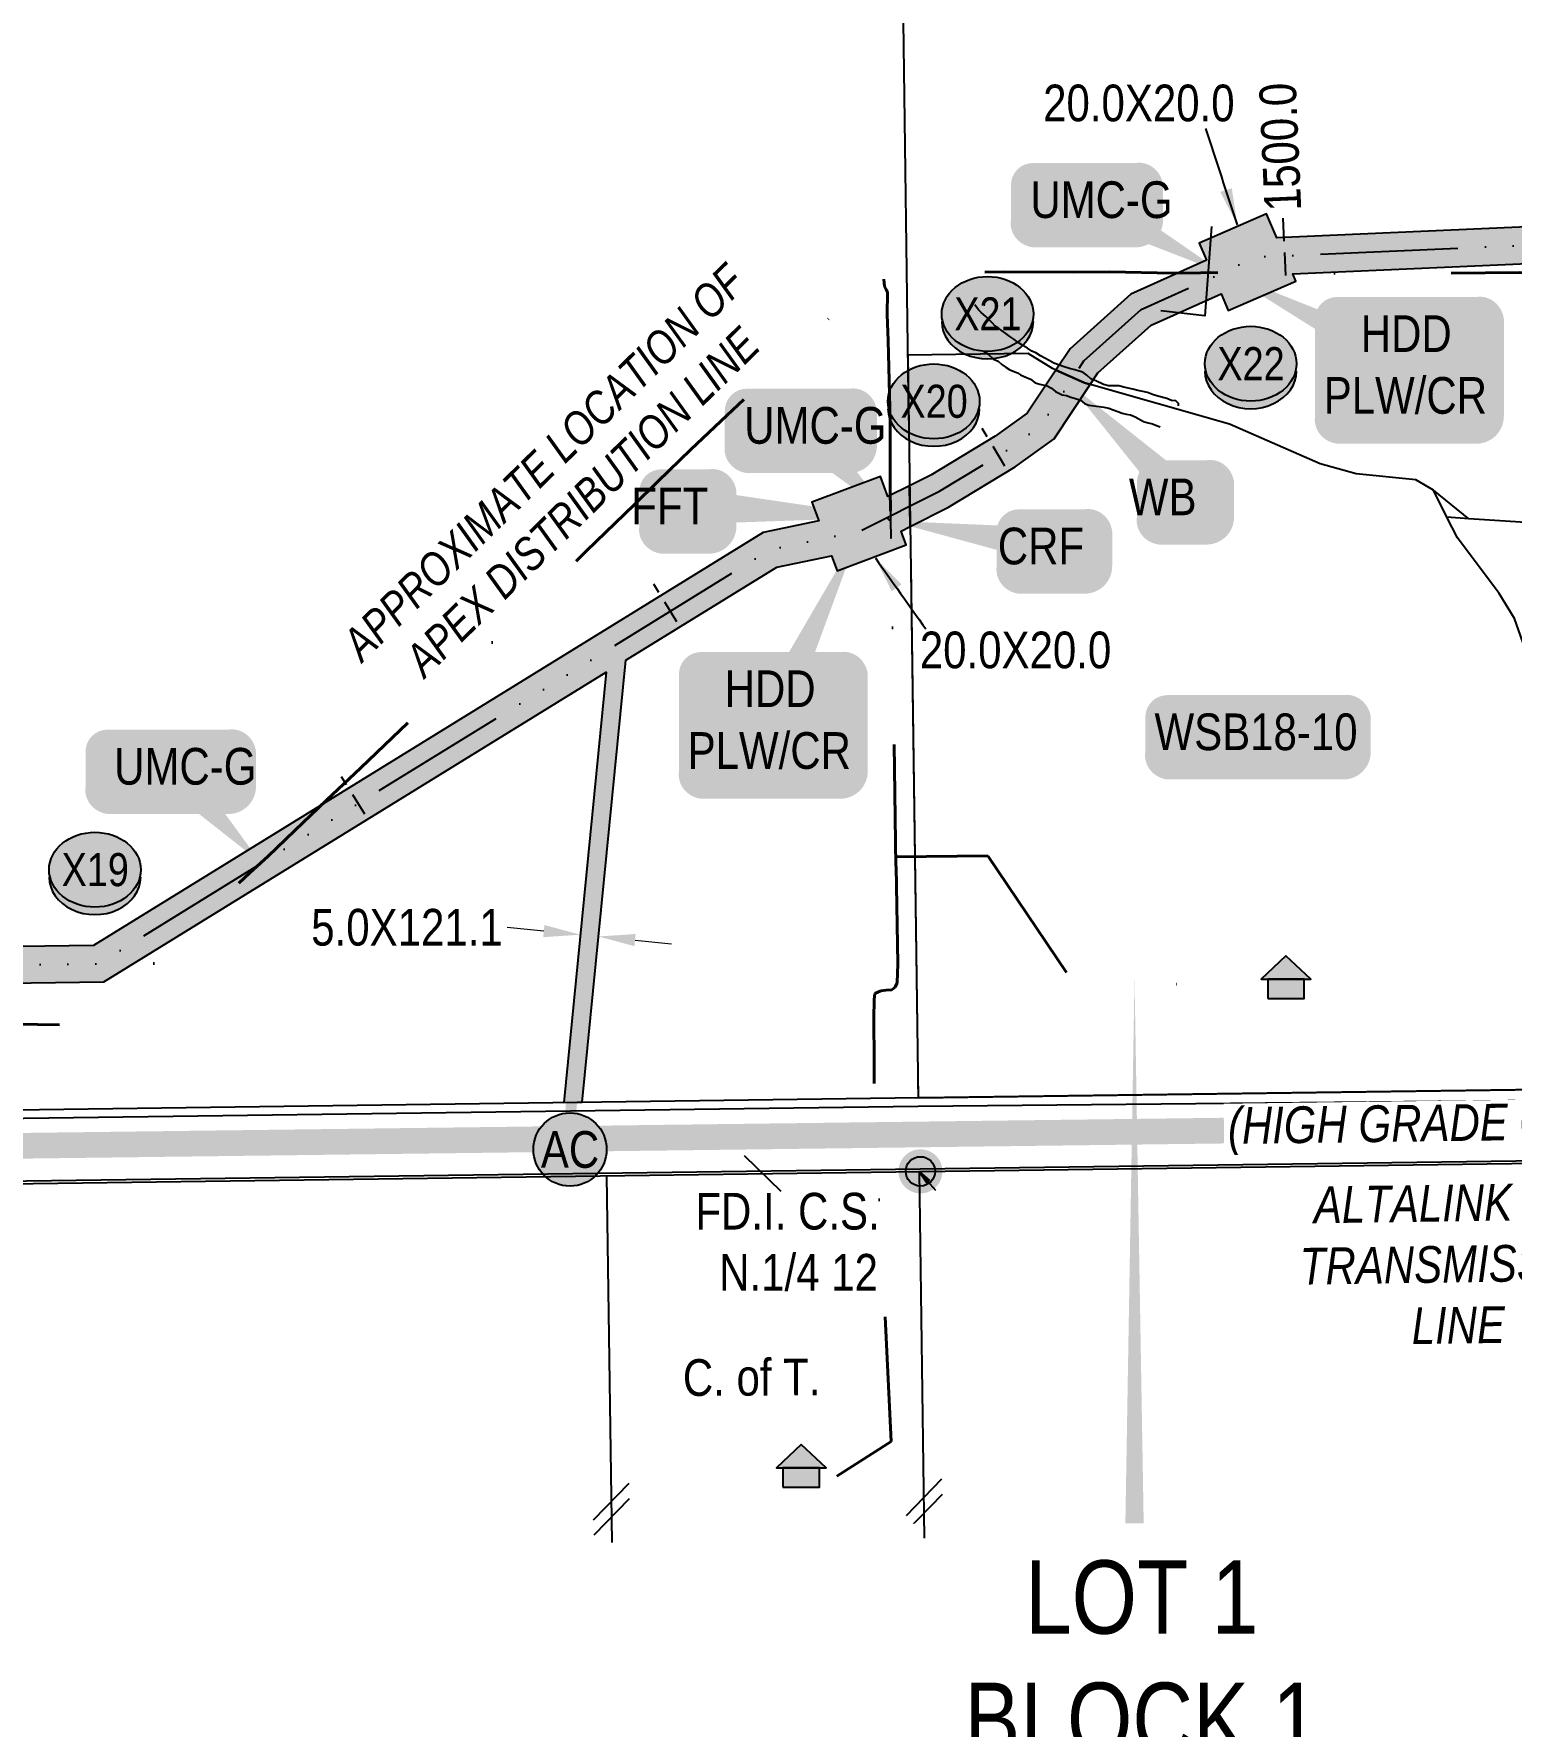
# Model space of a CAD drawing. Extents: x 57693 to 70573, y 5994359 to 6008381.
# Drawn here: x 64054.2 to 64456.9, y 6001585.7 to 6002046.8 of the extents above; entities that cross this region are included whole.
import ezdxf
from ezdxf.enums import TextEntityAlignment as Align

# ---------------------------------------------------------------- set-up
doc = ezdxf.new("R2010")
doc.units = 0
doc.header["$LTSCALE"] = 5
doc.header["$PDSIZE"] = -3
for name, pattern in [('COOP2', [10, 5, -1, 0, -1, 0, -1, 0, -1, 0, -1]), ('DASHDOT', [25.4, 12.7, -6.35, 0, -6.35]), ('foc-QUARTERLINE', [33, 25, -3, 2, -3]), ('foc-TIELINE', [1.875, 1.25, -0.625])]:
    doc.linetypes.add(name, pattern=pattern)
doc.layers.get('Defpoints').update_dxf_attribs({"color": 9})
for name, color, linetype in [('7', 7, 'Continuous'), ('AS-FENCE', 48, 'foc-FENCE'), ('AS-POWER', 104, 'foc-POWER'), ('AS-POWER-T', 104, 'Continuous'), ('AS-RESIDENCE', 14, 'Continuous'), ('AS-ROADS', 254, 'Continuous'), ('AS-TELEPHONE', 224, 'foc-TEL'), ('C-SYMBOL', 7, 'Continuous'), ('CG-NOTES', 7, 'Continuous'), ('L-MON', 1, 'Continuous'), ('L-QSEC', 8, 'foc-QUARTERLINE'), ('L-SEC', 7, 'Continuous'), ('L-TITLEDB', 4, 'Continuous'), ('L-TITLEDB-T', 4, 'Continuous'), ('P-APEX RECON PAY ITEMS', 240, 'Continuous'), ('P-APEX RECON-10m BUFFER', 51, 'COOP2'), ('P-APEX RECON-LINE LIST', 240, 'Continuous'), ('P-APEX RECON-URBAN', 30, 'COOP2'), ('P-APEX RECON-WORK AREA', 104, 'Continuous'), ('P-BUFFER-PURPLE', 187, 'foc-TIELINE'), ('P-BUFFER-PURPLE-T', 187, 'Continuous'), ('P-CROSSINGS', 250, 'Continuous'), ('T-SLOPE', 48, 'Continuous')]:
    doc.layers.add(name, color=color, linetype=linetype)
for name, color, linetype, lineweight in [('AS-RECON EXISTING', 151, 'DASHDOT', 40), ('P-APEX RECON-TWS-T', 104, 'Continuous', 9), ('T-TEXT', 48, 'Continuous', 18)]:
    doc.layers.add(name, color=color, linetype=linetype, lineweight=lineweight)
doc.layers.add('AS-STRUCTURE-H', color=7, linetype='Continuous', true_color=0xa8a8a8)
doc.layers.add('P-APEX RECON-TO BE DRILLED-H', color=7, linetype='Continuous', true_color=0xffafe1)
doc.styles.add('1.8', font='ARIALN.TTF', dxfattribs={"height": 2})
doc.styles.add('175L', font='ARIALN.TTF', dxfattribs={"height": 10})
doc.styles.add('80', font='ARIALN.TTF', dxfattribs={"height": 10})
doc.styles.add('80CG', font='ARIALN.TTF', dxfattribs={"height": 10})
doc.styles.add('80LS', font='ARIALNI.TTF', dxfattribs={"height": 10})
doc.styles.add('Crossing', font='ARIALN.TTF', dxfattribs={"height": 10})
doc.styles.add('foc-LtypeFont', font='ARIALN.TTF', dxfattribs={"height": 7.35})
doc.linetypes.add('foc-FENCE', pattern='A,10,-1,["X",foc-LtypeFont,S=0.2,R=0,X=-0.625,Y=-0.75],-1.24', length=12.24)
doc.linetypes.add('foc-POWER', pattern='A,6,-1,["P",foc-LtypeFont,S=0.2,R=0,X=-0.625,Y=-0.75],-1.24,4', length=12.24)
doc.linetypes.add('foc-TEL', pattern='A,2,-1,["T",foc-LtypeFont,S=0.2,R=0,X=-0.425,Y=-0.75],-1.24,8', length=12.24)
doc.dimstyles.new('Compass 5 000', dxfattribs={"dimscale": 5, "dimtxt": 9, "dimasz": 2, "dimexe": 0.2, "dimexo": 0.0625, "dimgap": 0.5, "dimtad": 0, "dimtih": 1, "dimtoh": 1, "dimzin": 0, "dimdsep": 46, "dimtxsty": '80CG', "dimcen": 0.1, "dimse1": 1, "dimse2": 1, "dimclrd": 256, "dimclrt": 256, "dimaunit": 1, "dimadec": 4, "dimazin": 0, "dimtfac": 0.06, "dimtofl": 0, "dimtmove": 0, "dimatfit": 1, "dimfxl": 0.2, "dimtolj": 1, "dimtzin": 0, "dimlwd": -1, "dimarcsym": 0})

# ---------------------------------------------------------------- blocks, each defined once
blk = doc.blocks.new('fdia')
at = {"color": 255, "const_width": 1}
blk.add_lwpolyline([(-0.5, 0, 1), (0.5, 0, 1)], format="xyb", close=True, dxfattribs=at)
blk = doc.blocks.new('Fdiaa')
blk.add_blockref('fdia', (0, 0))
blk = doc.blocks.new('fdib')
at = {"color": 1, "const_width": 1.6}
blk.add_lwpolyline([(-0.4, 0, 1), (0.4, 0, 1)], format="xyb", close=True, dxfattribs=at)
at = {"color": 1}
blk.add_circle((0, 0), 0.8, dxfattribs=at)
blk = doc.blocks.new('Fdibb')
blk.add_blockref('fdib', (0, 0))
blk = doc.blocks.new('fdicc')
for name in ['Fdibb', 'Fdiaa']:
    blk.add_blockref(name, (0, 0))
blk = doc.blocks.new('FDI')
blk.add_blockref('fdicc', (0, 0))
blk = doc.blocks.new('res_occ')
for points in [[(0.1, 0.891), (-1.257, -0.374), (1.457, -0.374)], [(-0.9, -1.425), (1.1, -1.425), (1.1, -0.374), (-0.9, -0.374)]]:
    blk.add_hatch(color=14).paths.add_polyline_path(points)
at = {"color": 14}
for points in [[(0.1, 0.891), (-1.257, -0.374), (1.457, -0.374)], [(-0.9, -1.425), (1.1, -1.425), (1.1, -0.374), (-0.9, -0.374)]]:
    blk.add_lwpolyline(points, close=True, dxfattribs=at)
blk = doc.blocks.new('*U436')
at = {"true_color": 0xffffa8}
h = blk.add_hatch(color=51, dxfattribs=at)
edge = h.paths.add_edge_path()
edge.add_line((-24, -11.5), (24, -11.5))
edge.add_arc((24, -5.5), 6, 270, 360)
edge.add_line((30, -5.5), (30, 4))
edge.add_arc((24, 4), 6, 0, 90)
edge.add_line((24, 10), (-24, 10))
edge.add_arc((-24, 4), 6, 90, 180)
edge.add_line((-30, 4), (-30, -5.5))
edge.add_arc((-24, -5.5), 6, 180, 270)
at = {"color": 240, "flags": 128}
blk.add_lwpolyline([(-24, -11.5, 3, 3, 0), (24, -11.5, 3, 3, 0.414214), (30, -5.5, 3, 3, 0), (30, 4, 3, 0, 0.414214), (24, 10, 0, 0, 0), (-24, 10, 0, 0, 0.414214), (-30, 4, 0, 0, 0), (-30, -5.5, 0, 3, 0.414214)], format="xyseb", close=True, dxfattribs=at)
for points in [[(-24.67, -8.43, 0, 10, 0), (0, 0, 5, 5, 0)], [(21.05, -6.93, 0, 10, 0), (0, 0, 5, 5, 0)]]:
    blk.add_lwpolyline(points, format="xyseb", dxfattribs=at)
at = {"color": 4, "style": '80'}
blk.add_attdef('OTHER_001', (-14.7, -5), '', height=10, dxfattribs=at)
blk = doc.blocks.new('*U1187')
h = blk.add_hatch(color=255)
h.dxf.hatch_style = 1
edge = h.paths.add_edge_path()
edge.add_arc((0, 0), 9.99, 0, 360)
at = {"color": 170}
blk.add_circle((0, 0), 9.99, dxfattribs=at)
at = {"color": 170, "style": '175L'}
blk.add_text('AC', height=10, dxfattribs=at).set_placement((0, 0), align=Align.MIDDLE_CENTER)
blk = doc.blocks.new('*D1777')
at = {"layer": 'Defpoints', "color": 0, "transparency": 16777216}
for p in [(64202.82, 6001798.02), (64203.14, 6001801.34), (64207.79, 6001797.53)]:
    blk.add_point(p, dxfattribs=at)
at = {"layer": 'P-APEX RECON-TWS-T', "transparency": 16777216}
for p, q in [((64193.19, 6001802.32), (64183.24, 6001803.3)), ((64218.07, 6001799.87), (64228.02, 6001798.89))]:
    blk.add_line(p, q, dxfattribs=at)
for points in [[(64193.36, 6001803.98), (64193.03, 6001800.66), (64203.14, 6001801.34)], [(64218.23, 6001801.53), (64217.9, 6001798.21), (64208.12, 6001800.85)]]:
    blk.add_solid(points, dxfattribs=at)
at = {"layer": 'P-APEX RECON-TWS-T', "transparency": 16777216, "insert": (64155.91, 6001803.3), "char_height": 10, "attachment_point": 5, "style": '80CG'}
blk.add_mtext('\\A1;5.0X121.1', dxfattribs=at)
blk = doc.blocks.new('*U1778')
at = {"true_color": 0xffffa8}
h = blk.add_hatch(color=51, dxfattribs=at)
edge = h.paths.add_edge_path()
edge.add_line((-19, -20), (19, -20))
edge.add_arc((19, -14), 6, 270, 360)
edge.add_line((25, -14), (25, 12.5))
edge.add_arc((19, 12.5), 6, 0, 90)
edge.add_line((19, 18.5), (-19, 18.5))
edge.add_arc((-19, 12.5), 6, 90, 180)
edge.add_line((-25, 12.5), (-25, -14))
edge.add_arc((-19, -14), 6, 180, 270)
at = {"color": 240, "flags": 128}
for points in [[(24.23, 51.44, 0, 10, 0), (0, 0, 5, 5, 0)], [(11.03, -3.01, 0, 10, 0), (0, 0, 5, 5, 0)]]:
    blk.add_lwpolyline(points, format="xyseb", dxfattribs=at)
blk.add_lwpolyline([(-19, -20, 3, 3, 0), (19, -20, 3, 3, 0.414214), (25, -14, 3, 3, 0), (25, 12.5, 3, 0, 0.414214), (19, 18.5, 0, 0, 0), (-19, 18.5, 0, 0, 0.414214), (-25, 12.5, 0, 0, 0), (-25, -14, 0, 3, 0.414214)], format="xyseb", close=True, dxfattribs=at)
at = {"color": 4, "style": '80'}
blk.add_attdef('OTHER_001', (-14.7, -5), '', height=10, dxfattribs=at)
blk = doc.blocks.new('*U1779')
at = {"true_color": 0xffffa8}
h = blk.add_hatch(color=51, dxfattribs=at)
edge = h.paths.add_edge_path()
edge.add_line((-9, -11.5), (9, -11.5))
edge.add_arc((9, -5.5), 6, 270, 360)
edge.add_line((15, -5.5), (15, 4))
edge.add_arc((9, 4), 6, 0, 90)
edge.add_line((9, 10), (-9, 10))
edge.add_arc((-9, 4), 6, 90, 180)
edge.add_line((-15, 4), (-15, -5.5))
edge.add_arc((-9, -5.5), 6, 180, 270)
at = {"color": 240, "flags": 128}
for points in [[(-44, 6.85, 0, 10, 0), (0, 0, 5, 5, 0)], [(11.03, -3.01, 0, 10, 0), (0, 0, 5, 5, 0)]]:
    blk.add_lwpolyline(points, format="xyseb", dxfattribs=at)
blk.add_lwpolyline([(-9, -11.5, 3, 3, 0), (9, -11.5, 3, 3, 0.414214), (15, -5.5, 3, 3, 0), (15, 4, 3, 0, 0.414214), (9, 10, 0, 0, 0), (-9, 10, 0, 0, 0.414214), (-15, 4, 0, 0, 0), (-15, -5.5, 0, 3, 0.414214)], format="xyseb", close=True, dxfattribs=at)
at = {"color": 4, "style": '80'}
blk.add_attdef('OTHER_001', (-14.7, -5), '', height=10, dxfattribs=at)
blk = doc.blocks.new('*U1780')
at = {"true_color": 0xffffa8}
h = blk.add_hatch(color=51, dxfattribs=at)
edge = h.paths.add_edge_path()
edge.add_line((-19, -20), (19, -20))
edge.add_arc((19, -14), 6, 270, 360)
edge.add_line((25, -14), (25, 12.5))
edge.add_arc((19, 12.5), 6, 0, 90)
edge.add_line((19, 18.5), (-19, 18.5))
edge.add_arc((-19, 12.5), 6, 90, 180)
edge.add_line((-25, 12.5), (-25, -14))
edge.add_arc((-19, -14), 6, 180, 270)
at = {"color": 240, "flags": 128}
for points in [[(-49.73, 25.3, 0, 10, 0), (0, 0, 5, 5, 0)], [(11.03, -3.01, 0, 10, 0), (0, 0, 5, 5, 0)]]:
    blk.add_lwpolyline(points, format="xyseb", dxfattribs=at)
blk.add_lwpolyline([(-19, -20, 3, 3, 0), (19, -20, 3, 3, 0.414214), (25, -14, 3, 3, 0), (25, 12.5, 3, 0, 0.414214), (19, 18.5, 0, 0, 0), (-19, 18.5, 0, 0, 0.414214), (-25, 12.5, 0, 0, 0), (-25, -14, 0, 3, 0.414214)], format="xyseb", close=True, dxfattribs=at)
at = {"color": 4, "style": '80'}
blk.add_attdef('OTHER_001', (-14.7, -5), '', height=10, dxfattribs=at)
blk = doc.blocks.new('*U1781')
at = {"true_color": 0xffffa8}
h = blk.add_hatch(color=51, dxfattribs=at)
edge = h.paths.add_edge_path()
edge.add_line((-14, -11.5), (14, -11.5))
edge.add_arc((14, -5.5), 6, 270, 360)
edge.add_line((20, -5.5), (20, 4))
edge.add_arc((14, 4), 6, 0, 90)
edge.add_line((14, 10), (-14, 10))
edge.add_arc((-14, 4), 6, 90, 180)
edge.add_line((-20, 4), (-20, -5.5))
edge.add_arc((-14, -5.5), 6, 180, 270)
at = {"color": 240, "flags": 128}
blk.add_lwpolyline([(-14, -11.5, 3, 3, 0), (14, -11.5, 3, 3, 0.414214), (20, -5.5, 3, 3, 0), (20, 4, 3, 0, 0.414214), (14, 10, 0, 0, 0), (-14, 10, 0, 0, 0.414214), (-20, 4, 0, 0, 0), (-20, -5.5, 0, 3, 0.414214)], format="xyseb", close=True, dxfattribs=at)
for points in [[(25.21, -24.57, 0, 10, 0), (0, 0, 5, 5, 0)], [(11.03, -3.01, 0, 10, 0), (0, 0, 5, 5, 0)]]:
    blk.add_lwpolyline(points, format="xyseb", dxfattribs=at)
at = {"color": 4, "style": '80'}
blk.add_attdef('OTHER_001', (-14.7, -5), '', height=10, dxfattribs=at)
blk = doc.blocks.new('*U1782')
at = {"true_color": 0xffffa8}
h = blk.add_hatch(color=51, dxfattribs=at)
edge = h.paths.add_edge_path()
edge.add_line((-14, -11.5), (14, -11.5))
edge.add_arc((14, -5.5), 6, 270, 360)
edge.add_line((20, -5.5), (20, 4))
edge.add_arc((14, 4), 6, 0, 90)
edge.add_line((14, 10), (-14, 10))
edge.add_arc((-14, 4), 6, 90, 180)
edge.add_line((-20, 4), (-20, -5.5))
edge.add_arc((-14, -5.5), 6, 180, 270)
at = {"color": 240, "flags": 128}
blk.add_lwpolyline([(-14, -11.5, 3, 3, 0), (14, -11.5, 3, 3, 0.414214), (20, -5.5, 3, 3, 0), (20, 4, 3, 0, 0.414214), (14, 10, 0, 0, 0), (-14, 10, 0, 0, 0.414214), (-20, 4, 0, 0, 0), (-20, -5.5, 0, 3, 0.414214)], format="xyseb", close=True, dxfattribs=at)
for points in [[(37.78, -19.97, 0, 10, 0), (0, 0, 5, 5, 0)], [(11.03, -3.01, 0, 10, 0), (0, 0, 5, 5, 0)]]:
    blk.add_lwpolyline(points, format="xyseb", dxfattribs=at)
at = {"color": 4, "style": '80'}
blk.add_attdef('OTHER_001', (-14.7, -5), '', height=10, dxfattribs=at)
blk = doc.blocks.new('*U1783')
at = {"true_color": 0xffffa8}
h = blk.add_hatch(color=51, dxfattribs=at)
edge = h.paths.add_edge_path()
edge.add_line((-6.5, -11.5), (6.5, -11.5))
edge.add_arc((6.5, -5.5), 6, 270, 360)
edge.add_line((12.5, -5.5), (12.5, 4))
edge.add_arc((6.5, 4), 6, 0, 90)
edge.add_line((6.5, 10), (-6.5, 10))
edge.add_arc((-6.5, 4), 6, 90, 180)
edge.add_line((-12.5, 4), (-12.5, -5.5))
edge.add_arc((-6.5, -5.5), 6, 180, 270)
at = {"color": 240, "flags": 128}
for points in [[(-31.33, 31.17, 0, 10, 0), (0, 0, 5, 5, 0)], [(11.03, -3.01, 0, 10, 0), (0, 0, 5, 5, 0)]]:
    blk.add_lwpolyline(points, format="xyseb", dxfattribs=at)
blk.add_lwpolyline([(-6.5, -11.5, 3, 3, 0), (6.5, -11.5, 3, 3, 0.414214), (12.5, -5.5, 3, 3, 0), (12.5, 4, 3, 0, 0.414214), (6.5, 10, 0, 0, 0), (-6.5, 10, 0, 0, 0.414214), (-12.5, 4, 0, 0, 0), (-12.5, -5.5, 0, 3, 0.414214)], format="xyseb", close=True, dxfattribs=at)
at = {"color": 4, "style": '80'}
blk.add_attdef('OTHER_001', (-14.7, -5), '', height=10, dxfattribs=at)
blk = doc.blocks.new('xing2')
h = blk.add_hatch(color=50)
h.dxf.hatch_style = 1
edge = h.paths.add_edge_path()
edge.add_ellipse((0, 0), major_axis=(-12.5, 0), ratio=0.816297, start_angle=0, end_angle=360)
h = blk.add_hatch(color=250)
h.dxf.hatch_style = 1
edge = h.paths.add_edge_path()
edge.add_ellipse((0, -2.05), major_axis=(-12.5, 0), ratio=0.816297, start_angle=0, end_angle=180)
edge.add_line((12.5, -2.05), (12.5, 0))
edge.add_ellipse((0, 0), major_axis=(-12.5, 0), ratio=0.816297, start_angle=0, end_angle=180, ccw=False)
edge.add_line((-12.5, 0), (-12.5, -2.05))
at = {"color": 250}
blk.add_ellipse((0, 0), major_axis=(-12.5, 0), ratio=0.816297, dxfattribs=at)
blk.add_ellipse((0, -2.05), major_axis=(-12.5, 0), ratio=0.816297, start_param=0, end_param=3.141593, dxfattribs=at)
at = {"color": 250, "style": 'Crossing'}
blk.add_attdef('CROSSING', text='', height=9, dxfattribs=at).set_placement((0.09, 0.02), align=Align.MIDDLE_CENTER)
at = {"color": 250, "style": 'Crossing', "flags": 1}
for tag, p in [('OWNER', (0.09, -12.49)), ('DESCRIPTION', (0.09, -25.77)), ('LOCATION', (0.09, -39.3)), ('DWG_REF', (0.09, -52.84))]:
    blk.add_attdef(tag, text='', height=9, dxfattribs=at).set_placement(p, align=Align.MIDDLE_CENTER)
blk = doc.blocks.new('*U2091')
at = {"true_color": 0xffffa8}
h = blk.add_hatch(color=51, dxfattribs=at)
edge = h.paths.add_edge_path()
edge.add_line((-16.5, -11.5), (16.5, -11.5))
edge.add_arc((16.5, -5.5), 6, 270, 360)
edge.add_line((22.5, -5.5), (22.5, 4))
edge.add_arc((16.5, 4), 6, 0, 90)
edge.add_line((16.5, 10), (-16.5, 10))
edge.add_arc((-16.5, 4), 6, 90, 180)
edge.add_line((-22.5, 4), (-22.5, -5.5))
edge.add_arc((-16.5, -5.5), 6, 180, 270)
at = {"color": 240, "flags": 128}
blk.add_lwpolyline([(-16.5, -11.5, 3, 3, 0), (16.5, -11.5, 3, 3, 0.414214), (22.5, -5.5, 3, 3, 0), (22.5, 4, 3, 0, 0.414214), (16.5, 10, 0, 0, 0), (-16.5, 10, 0, 0, 0.414214), (-22.5, 4, 0, 0, 0), (-22.5, -5.5, 0, 3, 0.414214)], format="xyseb", close=True, dxfattribs=at)
for points in [[(25.27, -26.25, 0, 10, 0), (0, 0, 5, 5, 0)], [(11.03, -3.01, 0, 10, 0), (0, 0, 5, 5, 0)]]:
    blk.add_lwpolyline(points, format="xyseb", dxfattribs=at)
at = {"color": 4, "style": '80'}
blk.add_attdef('OTHER_001', (-14.7, -5), '', height=10, dxfattribs=at)
blk = doc.blocks.new('*U2124')
at = {"true_color": 0xffffa8}
h = blk.add_hatch(color=51, dxfattribs=at)
edge = h.paths.add_edge_path()
edge.add_line((-6.5, -11.5), (6.5, -11.5))
edge.add_arc((6.5, -5.5), 6, 270, 360)
edge.add_line((12.5, -5.5), (12.5, 4))
edge.add_arc((6.5, 4), 6, 0, 90)
edge.add_line((6.5, 10), (-6.5, 10))
edge.add_arc((-6.5, 4), 6, 90, 180)
edge.add_line((-12.5, 4), (-12.5, -5.5))
edge.add_arc((-6.5, -5.5), 6, 180, 270)
at = {"color": 240, "flags": 128}
blk.add_lwpolyline([(-6.5, -11.5, 3, 3, 0), (6.5, -11.5, 3, 3, 0.414214), (12.5, -5.5, 3, 3, 0), (12.5, 4, 3, 0, 0.414214), (6.5, 10, 0, 0, 0), (-6.5, 10, 0, 0, 0.414214), (-12.5, 4, 0, 0, 0), (-12.5, -5.5, 0, 3, 0.414214)], format="xyseb", close=True, dxfattribs=at)
for points in [[(55.16, -3.09, 0, 10, 0), (0, 0, 5, 5, 0)], [(11.03, -3.01, 0, 10, 0), (0, 0, 5, 5, 0)]]:
    blk.add_lwpolyline(points, format="xyseb", dxfattribs=at)
at = {"color": 4, "style": '80'}
blk.add_attdef('OTHER_001', (-14.7, -5), '', height=10, dxfattribs=at)

msp = doc.modelspace()

# ---------------------------------------------------------------- hatches: boundary and pattern name
at = {"layer": 'AS-STRUCTURE-H'}
h = msp.add_hatch(color=256, dxfattribs=at)
h.dxf.hatch_style = 1
h.paths.add_polyline_path([(64395.521, 6001795.562), (64388.742, 6001789.245), (64402.3, 6001789.245)])
h = msp.add_hatch(color=256, dxfattribs=at)
h.dxf.hatch_style = 1
h.paths.add_polyline_path([(64390.525, 6001783.99), (64400.518, 6001783.99), (64400.518, 6001789.245), (64390.525, 6001789.245)])
h.paths.add_polyline_path([(64395.521, 6001795.562), (64388.742, 6001789.245), (64402.3, 6001789.245)])
h = msp.add_hatch(color=256, dxfattribs=at)
h.dxf.hatch_style = 1
h.paths.add_polyline_path([(64263.4, 6001662.407), (64256.621, 6001656.09), (64270.179, 6001656.09)])
h = msp.add_hatch(color=256, dxfattribs=at)
h.dxf.hatch_style = 1
h.paths.add_polyline_path([(64258.403, 6001650.835), (64268.396, 6001650.835), (64268.396, 6001656.09), (64258.403, 6001656.09)])
h.paths.add_polyline_path([(64263.4, 6001662.407), (64256.621, 6001656.09), (64270.179, 6001656.09)])
at = {"layer": 'P-APEX RECON-10m BUFFER'}
h = msp.add_hatch(color=256, dxfattribs=at)
h.dxf.hatch_style = 1
h.paths.add_polyline_path([(64342.176, 6001951.278), (64344.266, 6001954.426), (64358.754, 6001967.427), (64377.805, 6001975.994), (64379.788, 6001971.398), (64398.245, 6001979.435), (64397.368, 6001981.429), (64628.927, 6001991.626), (64689.85, 6001992.387), (64689.891, 6001987.339), (64695.038, 6001987.409), (64696.069, 6001898.568), (64696.642, 6001898.531), (64698.108, 6001788.777), (64702.378, 6001788.951), (64707.288, 6001792.855), (64705.03, 6001987.545), (64710.057, 6001987.613), (64709.979, 6001992.638), (64996.584, 6001996.217), (65054.025, 6002010.032), (65054.042, 6002007.747), (65074.197, 6002008.008), (65074.124, 6002013.108), (65097.855, 6002013.438), (65097.71, 6002023.429), (65073.98, 6002023.1), (65073.91, 6002027.947), (65053.899, 6002027.701), (65053.952, 6002020.292), (64995.337, 6002006.195), (64709.825, 6002002.63), (64709.749, 6002007.561), (64689.73, 6002007.347), (64689.77, 6002002.379), (64628.645, 6002001.616), (64393.055, 6001991.241), (64390.204, 6001997.726), (64371.868, 6001989.752), (64373.846, 6001985.17), (64353.238, 6001975.902), (64336.645, 6001961.013), (64332.784, 6001955.197), (64340.548, 6001951.742)])
h = msp.add_hatch(color=256, dxfattribs=at)
h.dxf.hatch_style = 1
h.paths.add_polyline_path([(64293.076, 6001912.582), (64303.502, 6001917.789), (64321.71, 6001928.847), (64332.311, 6001936.419), (64342.176, 6001951.278), (64340.548, 6001951.742), (64332.784, 6001955.197), (64325.005, 6001943.48), (64316.205, 6001937.195), (64298.668, 6001926.545), (64292.919, 6001923.673)])
h = msp.add_hatch(color=256, dxfattribs=at)
h.dxf.hatch_style = 1
h.paths.add_polyline_path([(63488.731, 6001780.408), (63532.404, 6001781.011), (63532.444, 6001776.108), (63552.578, 6001776.38), (63552.512, 6001781.289), (63632.589, 6001782.395), (63633.298, 6001747.957), (63638.294, 6001748.025), (63637.585, 6001782.464), (64073.312, 6001788.48), (64210.187, 6001872.85), (64198.642, 6001755.645), (64203.669, 6001755.713), (64215.532, 6001876.144), (64256.709, 6001901.525), (64271.662, 6001904.599), (64273.202, 6001900.46), (64291.993, 6001907.575), (64290.573, 6001911.333), (64293.076, 6001912.582), (64292.919, 6001923.673), (64287.021, 6001920.728), (64284.94, 6001926.23), (64266.237, 6001919.176), (64268.135, 6001914.076), (64252.968, 6001910.958), (64070.416, 6001798.434), (63552.377, 6001791.281), (63552.309, 6001796.325), (63532.28, 6001796.094), (63532.322, 6001791.004), (63488.59, 6001790.4)])
at = {"layer": 'P-APEX RECON-TO BE DRILLED-H'}
h = msp.add_hatch(color=256, dxfattribs=at)
h.dxf.hatch_style = 1
h.paths.add_polyline_path([(64380.791, 6001977.337), (64376.692, 6001986.45), (64353.238, 6001975.902), (64336.645, 6001961.013), (64325.005, 6001943.48), (64316.205, 6001937.195), (64298.668, 6001926.545), (64292.919, 6001923.673), (64276.842, 6001915.645), (64281.307, 6001906.705), (64290.573, 6001911.333), (64293.076, 6001912.582), (64303.502, 6001917.789), (64321.71, 6001928.847), (64332.311, 6001936.419), (64344.266, 6001954.426), (64358.754, 6001967.427)])

# ---------------------------------------------------------------- linework, layer by layer
at = {"layer": '7'}
for points in [[(64257.906, 6001731.381), (64247.951, 6001741.068)], [(64295.557, 6001736.805), (64298.331, 6001734.336)], [(64295.557, 6001736.805), (64297.641, 6001733.731)], [(64297.82, 6001734.223), (64295.557, 6001736.805)], [(64297.641, 6001733.731), (64297.82, 6001734.223)], [(64298.331, 6001734.336), (64297.82, 6001734.223)], [(64300.082, 6001731.641), (64297.82, 6001734.223)], [(64216.363, 6001651.817), (64206.681, 6001641.857)], [(64301.62, 6001652.978), (64291.938, 6001643.018)], [(64216.494, 6001647.652), (64206.812, 6001637.692)], [(64301.751, 6001648.813), (64292.069, 6001638.853)]]:
    msp.add_lwpolyline(points, dxfattribs=at)
at = {"layer": 'AS-FENCE', "flags": 128}
for points in [[(64375.249, 6001994.295), (64373.36, 6001969.975), (64361.43, 6001971.36)], [(64287.584, 6001921.045), (64287.68, 6001914.434), (64287.823, 6001909.334), (64287.834, 6001909.323)]]:
    msp.add_lwpolyline(points, dxfattribs=at)
at = {"layer": 'AS-POWER', "flags": 128}
msp.add_lwpolyline([(63250.773, 6001723.924), (63470.167, 6001726.429), (65101.065, 6001748.32)], dxfattribs=at)
at = {"layer": 'AS-RECON EXISTING', "flags": 128}
for points in [[(64631.083, 6001982.197), (64631.036, 6001982.158), (64629.507, 6001982.154), (64624.189, 6001982.115), (64618.603, 6001982.07), (64608.721, 6001982.024), (64600.425, 6001982.018), (64592.541, 6001981.891), (64582.864, 6001982.019), (64579.192, 6001982.046), (64574.206, 6001982.043), (64553.03, 6001982.068), (64542.435, 6001981.982), (64527.022, 6001981.939), (64512.776, 6001981.75), (64490.665, 6001981.672), (64459.181, 6001981.727), (64437.471, 6001981.531), (64422.525, 6001981.406), (64409.264, 6001981.573), (64390.022, 6001981.615), (64378.645, 6001981.658), (64374.96, 6001981.751), (64372.23, 6001981.674), (64364.736, 6001981.6), (64347.453, 6001981.945), (64337.55, 6001981.906), (64318.511, 6001981.911), (64311.479, 6001981.905), (64305.789, 6001981.865), (64286.705, 6001980.309)], [(63489.372, 6001769.663), (63504.934, 6001769.67), (63527.609, 6001769.821), (63541.24, 6001770.11), (63559.972, 6001770.475), (63578.936, 6001770.84), (63614.574, 6001771.803), (63629.912, 6001772.069), (63645.024, 6001772.256), (63656.213, 6001772.482), (63669.209, 6001772.628), (63682.165, 6001772.84), (63698.82, 6001773.004), (63720.486, 6001773.325), (63737.287, 6001773.368), (63752.205, 6001773.497), (63762.957, 6001773.379), (63776.845, 6001773.81), (63816.159, 6001774.994), (63826.481, 6001775.132), (63836.856, 6001775.261), (63850.397, 6001775.558), (63862.734, 6001775.849), (63876.058, 6001776.27), (63886.065, 6001776.207), (63898.062, 6001776.65), (63911.658, 6001776.78), (63919.058, 6001776.818), (63932.058, 6001776.942), (63945.294, 6001777.01), (63959.062, 6001777.209), (63968.952, 6001777.365), (63975.923, 6001777.388), (63987.461, 6001777.38), (63994.325, 6001777.279), (64007.035, 6001777.39), (64018.67, 6001777.241), (64035.25, 6001777.187), (64049.218, 6001777.005), (64061.541, 6001776.791), (64063.805, 6001776.626), (64066.658, 6001777.173), (64068.779, 6001777.894), (64073.961, 6001781.717), (64078.889, 6001785.733), (64082.672, 6001789.661), (64091.945, 6001798.147), (64098.639, 6001804.546), (64106.071, 6001811.588), (64113.044, 6001818.216), (64117.993, 6001822.631), (64125.356, 6001829.762), (64133.986, 6001838.009), (64143.321, 6001846.773), (64156.841, 6001859.693), (64165.405, 6001867.84), (64182.285, 6001884.06), (64195.006, 6001896.282), (64204.861, 6001905.939), (64217.874, 6001918.48), (64224.322, 6001924.796), (64233.242, 6001933.521), (64243.092, 6001942.82), (64253.313, 6001952.311), (64262.628, 6001961.15), (64270.534, 6001968.922), (64277.265, 6001975.391), (64279.703, 6001977.432), (64281.271, 6001978.539), (64284.287, 6001979.573), (64285.925, 6001980.018), (64287.449, 6001980.511)], [(64285.857, 6001979.998), (64286.073, 6001977.929), (64286.535, 6001977.11), (64286.889, 6001976.399), (64286.837, 6001970.201), (64287.048, 6001963.244), (64287.605, 6001941.296), (64287.62, 6001922.634), (64288.052, 6001899.249), (64288.363, 6001876.183), (64288.674, 6001854.335), (64289.174, 6001820.028)], [(64289.137, 6001822.514), (64314.284, 6001822.862), (64338.009, 6001787.519), (64383.651, 6001788.152)], [(64289.212, 6001819.919), (64289.753, 6001793.446), (64289.531, 6001788.214), (64289.006, 6001787.036), (64288.053, 6001786.288), (64286.569, 6001786.229), (64285.101, 6001786.058), (64283.481, 6001785.277), (64283.222, 6001783.702), (64283.167, 6001778.474), (64283.296, 6001766.884), (64283.246, 6001757.042), (64287.919, 6001663.21), (64273.124, 6001653.804)]]:
    msp.add_lwpolyline(points, dxfattribs=at)
at = {"layer": 'AS-ROADS', "flags": 128}
for points, const_width in [([(62563.589, 6001724.435), (63323.932, 6001734.651), (64855.161, 6001753.969), (65759.247, 6001766.763), (66105.363, 6001771.264)], 7), ([(64200.984, 6001758.78), (64199.984, 6001745.317)], 3)]:
    msp.add_lwpolyline(points, dxfattribs=dict(at, const_width=const_width))
at = {"layer": 'AS-TELEPHONE', "flags": 128}
msp.add_lwpolyline([(63247.519, 6001742.63), (63247.562, 6001739.98), (63292.939, 6001740.997), (63469.08, 6001743.547), (64295.268, 6001754.651), (64664.073, 6001758.144), (64676.815, 6001758.833), (65124.596, 6001763.101), (65124.596, 6001763.101)], dxfattribs=at)
at = {"layer": 'L-QSEC', "flags": 128}
msp.add_lwpolyline([(64283.954, 6002561.492), (64295.235, 6001756.956)], dxfattribs=at)
at = {"layer": 'L-SEC', "flags": 128}
for points in [[(64295.601, 6001756.963), (65101.545, 6001767.821)], [(63489.216, 6001745.998), (64295.599, 6001756.963)], [(64295.872, 6001736.86), (65101.816, 6001747.718)], [(63489.476, 6001725.895), (64295.872, 6001736.86)]]:
    msp.add_lwpolyline(points, dxfattribs=at)
at = {"layer": 'L-TITLEDB', "flags": 128}
msp.add_lwpolyline([(64445.384, 6001914.64), (64435.714, 6001922.436), (64430.91, 6001925.299), (64414.631, 6001926.957), (64404.834, 6001929.658), (64380.156, 6001940.446), (64340.548, 6001951.742), (64331.869, 6001955.604), (64325.204, 6001959.723), (64292.416, 6001959.25), (64295.275, 6001756.904), (64498.594, 6001759.639), (64501.591, 6001759.679), (64698.461, 6001762.386), (64696.642, 6001898.531)], close=True, dxfattribs=at)
for points in [[(64439.348, 6001915.131), (64435.714, 6001922.436), (64430.91, 6001925.299), (64414.631, 6001926.957), (64404.834, 6001929.658), (64380.156, 6001940.446), (64340.548, 6001951.742), (64331.869, 6001955.604), (64325.204, 6001959.723)], [(64498.594, 6001759.639), (64491.4, 6001790.834), (64486.145, 6001818.992), (64482.508, 6001831.787), (64478.115, 6001841.783), (64468.405, 6001857.363), (64457.785, 6001887.474), (64453.605, 6001894.314), (64442.259, 6001909.433), (64439.348, 6001915.131)], [(64445.384, 6001914.64), (64439.348, 6001915.131)], [(64210.3, 6001735.644), (64211.715, 6001635.728)]]:
    msp.add_lwpolyline(points, dxfattribs=at)
at = {"layer": 'P-APEX RECON-URBAN', "ltscale": 1.5, "flags": 128}
for points in [[(62972.651, 6001761.193), (62973.385, 6001761.224), (62973.2, 6001778.287), (64071.864, 6001793.457), (64254.838, 6001906.242), (64279.24, 6001911.258), (64301.085, 6001922.167), (64318.958, 6001933.021), (64328.658, 6001939.95), (64340.455, 6001957.719), (64355.996, 6001971.664), (64378.494, 6001981.782), (64386.805, 6001985.965), (64628.786, 6001996.621), (64995.96, 6002001.206), (65065.744, 6002017.989), (65165.461, 6002019.373)], [(64287.741, 6001914.073), (64287.211, 6001914.426), (64286.852, 6001915.065)]]:
    msp.add_lwpolyline(points, dxfattribs=at)
at = {"layer": 'P-APEX RECON-WORK AREA', "flags": 128}
for points in [[(64995.337, 6002006.195), (64709.825, 6002002.63), (64709.749, 6002007.561), (64689.73, 6002007.347), (64689.77, 6002002.379), (64628.645, 6002001.616), (64393.055, 6001991.241), (64390.204, 6001997.726), (64371.868, 6001989.752), (64373.846, 6001985.17), (64353.238, 6001975.902), (64336.645, 6001961.013), (64332.784, 6001955.197), (64340.548, 6001951.742), (64342.176, 6001951.278)], [(64342.176, 6001951.278), (64344.266, 6001954.426), (64358.754, 6001967.427), (64377.805, 6001975.994), (64379.788, 6001971.398), (64398.245, 6001979.435), (64397.368, 6001981.429), (64628.927, 6001991.626), (64689.85, 6001992.387), (64689.891, 6001987.339), (64695.038, 6001987.409), (64696.069, 6001898.568), (64696.642, 6001898.531), (64698.108, 6001788.777), (64702.378, 6001788.951), (64707.288, 6001792.855), (64705.03, 6001987.545), (64710.057, 6001987.613), (64709.979, 6001992.638), (64996.584, 6001996.217)], [(63637.585, 6001782.464), (64073.312, 6001788.48), (64210.187, 6001872.85), (64198.642, 6001755.645), (64203.669, 6001755.713), (64215.532, 6001876.144), (64256.709, 6001901.525), (64271.662, 6001904.599), (64273.202, 6001900.46), (64291.993, 6001907.575), (64290.573, 6001911.333), (64293.076, 6001912.582), (64292.919, 6001923.673), (64287.021, 6001920.728), (64284.94, 6001926.23), (64266.237, 6001919.176), (64268.135, 6001914.076), (64252.968, 6001910.958), (64070.416, 6001798.434), (63552.377, 6001791.281)]]:
    msp.add_lwpolyline(points, dxfattribs=at)
msp.add_lwpolyline([(64293.076, 6001912.582), (64303.502, 6001917.789), (64321.71, 6001928.847), (64332.311, 6001936.419), (64342.176, 6001951.278), (64340.548, 6001951.742), (64332.784, 6001955.197), (64325.005, 6001943.48), (64316.205, 6001937.195), (64298.668, 6001926.545), (64292.919, 6001923.673)], close=True, dxfattribs=at)
at = {"layer": 'P-BUFFER-PURPLE'}
for p, q in [((64395.472, 6001980.981), (64394.769, 6001996.965)), ((64318.921, 6001929.012), (64312.692, 6001939.269)), ((64229.508, 6001886.629), (64223.211, 6001896.844)), ((64144.38, 6001834.157), (64138.083, 6001844.372))]:
    msp.add_line(p, q, dxfattribs=at)
at = {"layer": 'T-SLOPE', "flags": 128}
for points in [[(64366.235, 6001945.404), (64366.2, 6001946.085), (64365.448, 6001946.797), (64364.284, 6001946.922), (64363.006, 6001947.452), (64360.581, 6001948.032), (64359.165, 6001948.513), (64357.75, 6001949.031), (64356.471, 6001949.319), (64355.131, 6001949.652), (64353.775, 6001949.968), (64352.515, 6001950.278), (64351.281, 6001950.518), (64349.972, 6001950.849), (64347.138, 6001950.877), (64345.784, 6001951.254), (64343.67, 6001952.215), (64342.32, 6001952.838), (64341.193, 6001953.779), (64340.131, 6001954.611), (64339.113, 6001954.894), (64337.922, 6001955.221), (64336.477, 6001955.603), (64335.052, 6001956.103), (64332.272, 6001957.023), (64330.974, 6001957.767), (64329.739, 6001958.447), (64328.557, 6001959.088), (64327.33, 6001959.855), (64326.265, 6001960.344), (64325.08, 6001961.153), (64323.828, 6001961.904), (64322.487, 6001962.695), (64321.299, 6001963.562), (64320.257, 6001964.354), (64319.152, 6001965.127), (64317.219, 6001966.496), (64316.235, 6001967.162), (64315.473, 6001967.952), (64314.473, 6001968.991), (64313.695, 6001969.742), (64312.383, 6001970.888), (64311.677, 6001971.64), (64310.656, 6001972.939)], [(64313.186, 6001960.312), (64313.165, 6001960.278), (64314.252, 6001959.632), (64315.745, 6001958.192), (64317.043, 6001957.579), (64318.043, 6001956.666), (64319.198, 6001955.906), (64320.258, 6001955.271), (64322.297, 6001954.427), (64323.135, 6001953.852), (64324.153, 6001953.472), (64325.863, 6001952.717), (64327.142, 6001951.703), (64328.454, 6001951.39), (64330.422, 6001950.851), (64331.626, 6001950.262), (64332.675, 6001949.343), (64334.461, 6001948.413), (64335.685, 6001948.273), (64336.846, 6001947.823), (64338.13, 6001947.459), (64339.497, 6001947.011), (64340.549, 6001946.084), (64341.74, 6001945.605), (64344.597, 6001945.237), (64345.882, 6001945.045), (64347.186, 6001944.818), (64348.418, 6001944.311), (64349.669, 6001943.92), (64350.84, 6001943.431), (64351.975, 6001943.185), (64353.139, 6001943.029), (64354.401, 6001942.463), (64356.72, 6001941.182), (64357.935, 6001940.843), (64359.109, 6001940.517), (64360.237, 6001940.087), (64361.22, 6001939.719)]]:
    msp.add_lwpolyline(points, dxfattribs=at)

# ---------------------------------------------------------------- block references
at = {"layer": 'AS-RESIDENCE', "xscale": 4.996261984999975, "yscale": 4.996261984999975, "zscale": 4.996261984999975}
for p in [(64395.021, 6001791.112), (64262.9, 6001657.957)]:
    msp.add_blockref('res_occ', p, dxfattribs=at)
at = {"layer": 'CG-NOTES', "xscale": 0.999252397, "yscale": 0.999252397, "zscale": 0.999252397}
msp.add_blockref('*U1187', (64200.346, 6001742.824), dxfattribs=at)
at = {"layer": 'L-MON', "xscale": 4.999999999999972, "yscale": 4.999999999999972, "zscale": 4.999999999999972}
msp.add_blockref('FDI', (64295.872, 6001736.86), dxfattribs=at)
at = {"layer": 'P-APEX RECON PAY ITEMS', "xscale": 0.999252397, "yscale": 0.999252397, "zscale": 0.999252397}
for name, p, values in [('*U1782', (64340.525, 6002001.614), {'OTHER_001': 'UMC-G'}), ('*U1783', (64367.38, 6001920.638), {'OTHER_001': 'WB'}), ('*U1781', (64262.532, 6001940.118), {'OTHER_001': 'UMC-G'}), ('*U2124', (64231.73, 6001918.155), {'OTHER_001': 'FFT'}), ('*U1779', (64331.655, 6001907.25), {'OTHER_001': 'CRF'}), ('*U2091', (64090.764, 6001847.221), {'OTHER_001': 'UMC-G'})]:
    msp.add_blockref(name, p, dxfattribs=at).add_auto_attribs(values)
at = {"layer": 'P-APEX RECON PAY ITEMS'}
ref = msp.add_blockref('*U1780', (64428.426, 6001956.618), dxfattribs=dict(at, xscale=0.999252397, yscale=0.999252397, zscale=0.999252397))
ref.add_attrib('OTHER_001', 'HDD', (64415.908, 6001960.123), dxfattribs={"layer": '0', "color": 4, "height": 9.9925, "style": '80'})
ref.add_attrib('OTHER_002', 'PLW/CR', (64405.809, 6001943.291), dxfattribs={"layer": '0', "color": 4, "height": 9.9925, "style": '80'})
ref = msp.add_blockref('*U1778', (64255.033, 6001859.86), dxfattribs=dict(at, xscale=0.999252397, yscale=0.999252397, zscale=0.999252397))
ref.add_attrib('OTHER_001', 'HDD', (64242.515, 6001863.364), dxfattribs={"layer": '0', "color": 4, "height": 9.9925, "style": '80'})
ref.add_attrib('OTHER_002', 'PLW/CR', (64232.417, 6001846.533), dxfattribs={"layer": '0', "color": 4, "height": 9.9925, "style": '80'})
at = {"layer": 'P-APEX RECON-LINE LIST'}
ref = msp.add_blockref('*U436', (64387.152, 6001856.622), dxfattribs=dict(at, xscale=0.999252397, yscale=0.999252397, zscale=0.999252397, rotation=359.9999884413987))
ref.add_attrib('OTHER_001', 'WSB18-10', (64359.683, 6001851.622), dxfattribs={"layer": '0', "color": 4, "height": 9.9925, "rotation": 359.99999, "style": '80'})
at = {"layer": 'P-CROSSINGS', "xscale": 0.999252397, "yscale": 0.999252397, "zscale": 0.999252397}
for p, values in [((64314.167, 6001970.474), {'CROSSING': 'X21'}), ((64385.897, 6001956.912), {'CROSSING': 'X22'}), ((64299.501, 6001946.658), {'CROSSING': 'X20'}), ((64070.835, 6001819.052), {'CROSSING': 'X19'})]:
    msp.add_blockref('xing2', p, dxfattribs=at).add_auto_attribs(values)

# ---------------------------------------------------------------- texts
at = {"layer": 'AS-POWER-T', "insert": (64393.965, 6001732.562), "char_height": 9.99252, "attachment_point": 1, "rotation": 0.82538, "style": '175L'}
msp.add_mtext_dynamic_manual_height_columns('\\pi9.056;{\\fArial Narrow|b0|i1|c0|p34;ALTALINK O/H \\P\\pi5.014;TRANSMISSION \\P\\pi35.257;LINE}', width=96.08909, gutter_width=50, heights=[0], dxfattribs=at)
at = {"layer": 'AS-RECON EXISTING', "linetype": 'Continuous', "insert": (64137.761, 6001882.039), "char_height": 8.98561, "attachment_point": 1, "rotation": 44.41559, "style": '80'}
msp.add_mtext_dynamic_manual_height_columns('\\pi-0.37831;{\\fArial Narrow|b0|i1|c0|p18;APPROXIMATE LOCATION OF \\P\\pi8.8004;APEX DISTRIBUTION LINE}', width=146.7459, gutter_width=44.962, heights=[0], dxfattribs=at)
at = {"layer": 'L-MON', "insert": (64228.768, 6001731.003), "char_height": 9.99252, "attachment_point": 1, "style": '175L'}
msp.add_mtext_dynamic_manual_height_columns('\\pi5.7531;FD.I. C.S.\\P\\pi12.242;N.1/4 12', width=54.05943, gutter_width=50, heights=[0], dxfattribs=at)
at = {"layer": 'L-TITLEDB-T', "insert": (64227.568, 6001685.642), "char_height": 9.99252, "attachment_point": 1, "rotation": 0.26693, "style": '80'}
msp.add_mtext_dynamic_manual_height_columns('\\pi3.515;C. of T.', width=43.03997, gutter_width=45.022, heights=[0], dxfattribs=at)
at = {"layer": 'P-APEX RECON-TWS-T', "char_height": 9.9925, "attachment_point": 1, "style": '175L'}
for insert in [(64329.318, 6002032.958), (64295.698, 6001883.922)]:
    msp.add_mtext_dynamic_manual_height_columns('20.0X20.0', width=78.94687, gutter_width=50, heights=[0], dxfattribs=dict(at, insert=insert))
at = {"layer": 'P-BUFFER-PURPLE-T', "style": '1.8'}
msp.add_text('1500.0', height=10, rotation=92.52163, dxfattribs=at).set_placement((64393.933, 6002015.947), align=Align.MIDDLE_CENTER)

# ---------------------------------------------------------------- dimensions: what is measured, and where the dimension line sits
at = {"layer": 'P-APEX RECON-TWS-T'}
dim = msp.add_aligned_dim(p1=(64207.789, 6001797.535), p2=(64202.817, 6001798.025), distance=-3.332, text='5.0X121.1', dimstyle='Compass 5 000', dxfattribs=at)
dim.commit()
dim.dimension.update_dxf_attribs({"geometry": '*D1777', "text_midpoint": (64155.91, 6001803.301)})

# ---------------------------------------------------------------- leaders
at = {"layer": 'P-APEX RECON-TWS-T', "path_type": 1}
msp.add_leader([(64382.275, 6001994.718), (64373.707, 6002020.991)], dimstyle='Compass 5 000', override={"dimgap": 0.5, "dimtad": 0}, dxfattribs=at)
msp.add_leader([(64283.581, 6001903.994), (64297.303, 6001884.699)], dimstyle='Compass 5 000', dxfattribs=at)

# ---------------------------------------------------------------- next in the draw order: texts
at = {"layer": 'C-SYMBOL', "color": 3, "insert": (64356.17, 6001630.87), "char_height": 19.98505, "width": 160.63916, "attachment_point": 2, "rotation": 359.99999, "style": '175L', "bg_fill": 2}
msp.add_mtext('LOT 1\\PBLOCK 1\\PPLAN 002 1832', dxfattribs=at)
at = {"layer": 'T-TEXT', "insert": (64444.475, 6001755.164), "char_height": 9.99252, "width": 129.90358, "attachment_point": 2, "rotation": 0.77006, "style": '80LS', "bg_fill": 3, "box_fill_scale": 1.1, "bg_fill_color": 256, "bg_fill_transparency": 0}
msp.add_mtext('(HIGH GRADE GRAVEL)', dxfattribs=at)

# ---------------------------------------------------------------- next in the draw order: linework, layer by layer
at = {"layer": 'C-SYMBOL', "color": 3, "flags": 128}
msp.add_lwpolyline([(64354.23, 6001789.362, 0, 4.996, 0), (64354.23, 6001640.977, 0, 0, 0)], format="xyseb", dxfattribs=at)
at = {"layer": 'L-TITLEDB', "flags": 128}
msp.add_lwpolyline([(64295.557, 6001736.805), (64296.919, 6001636.889)], dxfattribs=at)

doc.saveas('drawing.dxf')
